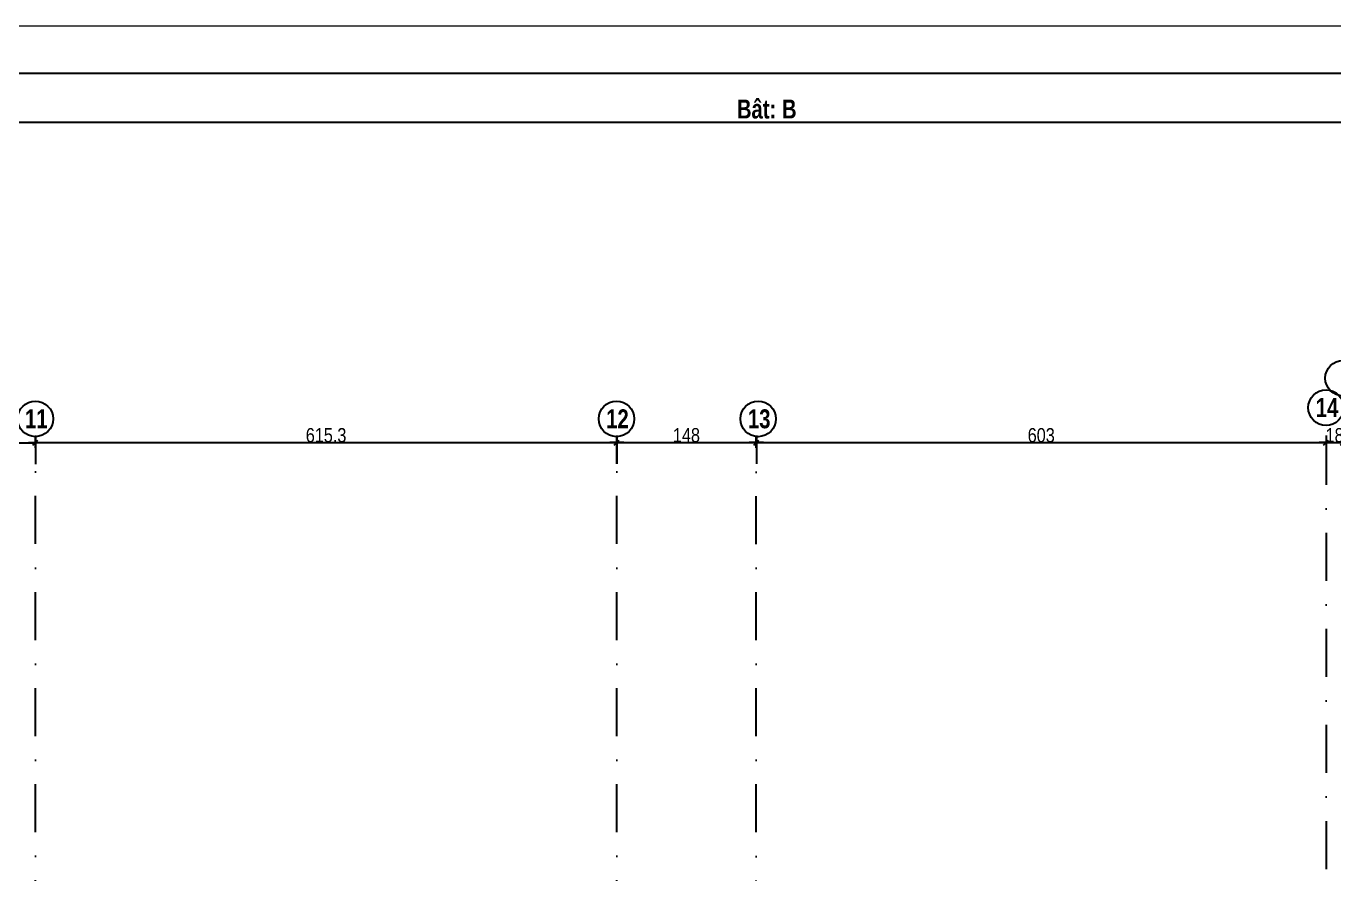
# Model space of a CAD drawing. Header units: millimetres. Extents: x 11663 to 22207, y 4553 to 8762.
# Drawn here: x 17420 to 18804, y 7856 to 8753 of the extents above; entities that cross this region are included whole.
import ezdxf

# ---------------------------------------------------------------- set-up
doc = ezdxf.new("R2010")
doc.units = ezdxf.units.MM
doc.linetypes.add('TIRETPTX2', pattern=[50.8, 25.4, -12.7, 0, -12.7])
for name, color, linetype in [('01_cote_gen', 4, 'Continuous'), ('01_linteaux', 2, 'Continuous'), ('01_texte', 230, 'Continuous'), ('AA_COTES', 2, 'Continuous')]:
    doc.layers.add(name, color=color, linetype=linetype)
doc.layers.add('01_murs_coup', color=5, linetype='Continuous', lineweight=60)
doc.styles.add('impact', font='impact.ttf')
doc.styles.add('STYLE2', font='ARIALN.TTF')
doc.dimstyles.new('JB50', dxfattribs={"dimscale": 0.1, "dimtxt": 150, "dimasz": 15, "dimexe": 0.1, "dimexo": 0.1, "dimgap": 0.09, "dimtad": 1, "dimdec": 1, "dimdsep": 46, "dimtxsty": 'STYLE2', "dimblk1": 'BOND_G', "dimblk2": 'BOND_D', "dimsah": 1, "dimcen": 1.5, "dimdle": 0.01, "dimse1": 1, "dimse2": 1, "dimclrd": 4, "dimclre": 2, "dimclrt": 6, "dimazin": 2, "dimtfac": 2.333333, "dimtdec": 1, "dimtix": 1, "dimtmove": 2, "dimatfit": 3, "dimldrblk": 'BOND_G', "dimfxl": 1, "dimtolj": 1, "dimtzin": 0, "dimarcsym": 0})

# ---------------------------------------------------------------- blocks, each defined once
blk = doc.blocks.new('BOND_G')
at = {"layer": 'AA_COTES', "color": 0}
for p, q in [((0, -5), (0, 15)), ((5, 0), (-5, 0)), ((1.77, 1.77), (-1.77, -1.77))]:
    blk.add_line(p, q, dxfattribs=at)
blk = doc.blocks.new('BOND_D')
at = {"layer": 'AA_COTES', "color": 0}
for p, q in [((5, 0), (-5, 0)), ((-1.77, -1.77), (1.77, 1.77)), ((0, 5), (0, -15))]:
    blk.add_line(p, q, dxfattribs=at)
blk = doc.blocks.new('*D13')
at = {"layer": '01_cote_gen', "color": 4, "lineweight": -2, "transparency": 16777216}
blk.add_line((17151.2, 8312.5), (17428.2, 8312.5), dxfattribs=at)
at = {"layer": 'Defpoints', "color": 0, "transparency": 16777216}
for p in [(17149.7, 8312.5), (17429.7, 8312.5), (17429.7, 8312.5)]:
    blk.add_point(p, dxfattribs=at)
at = {"layer": '01_cote_gen', "color": 4, "lineweight": -2, "transparency": 16777216, "xscale": 1.5, "yscale": 1.5, "zscale": 1.5, "rotation": 180}
blk.add_blockref('BOND_G', (17149.7, 8312.5), dxfattribs=at)
at = {"layer": '01_cote_gen', "color": 4, "lineweight": -2, "transparency": 16777216, "xscale": 1.5, "yscale": 1.5, "zscale": 1.5}
blk.add_blockref('BOND_D', (17429.7, 8312.5), dxfattribs=at)
at = {"layer": '01_cote_gen', "color": 6, "transparency": 16777216, "insert": (17289.7, 8320.2), "char_height": 15, "attachment_point": 5, "style": 'STYLE2'}
blk.add_mtext('\\A1;280', dxfattribs=at)
blk = doc.blocks.new('*D14')
at = {"layer": '01_cote_gen', "color": 4, "lineweight": -2, "transparency": 16777216}
blk.add_line((17431.2, 8312.7), (18043.5, 8312.7), dxfattribs=at)
at = {"layer": 'Defpoints', "color": 0, "transparency": 16777216}
for p in [(17429.7, 8312.7), (18045, 8312.7), (18045, 7915.4)]:
    blk.add_point(p, dxfattribs=at)
at = {"layer": '01_cote_gen', "color": 4, "lineweight": -2, "transparency": 16777216, "xscale": 1.5, "yscale": 1.5, "zscale": 1.5, "rotation": 180}
blk.add_blockref('BOND_G', (17429.7, 8312.7), dxfattribs=at)
at = {"layer": '01_cote_gen', "color": 4, "lineweight": -2, "transparency": 16777216, "xscale": 1.5, "yscale": 1.5, "zscale": 1.5}
blk.add_blockref('BOND_D', (18045, 8312.7), dxfattribs=at)
at = {"layer": '01_cote_gen', "color": 6, "transparency": 16777216, "insert": (17737.3, 8320.4), "char_height": 15, "attachment_point": 5, "style": 'STYLE2'}
blk.add_mtext('\\A1;615.3', dxfattribs=at)
blk = doc.blocks.new('*D15')
at = {"layer": '01_cote_gen', "color": 4, "lineweight": -2, "transparency": 16777216}
blk.add_line((18046.2, 8312.7), (18191.2, 8312.7), dxfattribs=at)
at = {"layer": 'Defpoints', "color": 0, "transparency": 16777216}
for p in [(18044.7, 8310), (18192.7, 8312.7), (18192.7, 8300.5)]:
    blk.add_point(p, dxfattribs=at)
at = {"layer": '01_cote_gen', "color": 4, "lineweight": -2, "transparency": 16777216, "xscale": 1.5, "yscale": 1.5, "zscale": 1.5, "rotation": 180}
blk.add_blockref('BOND_G', (18044.7, 8312.7), dxfattribs=at)
at = {"layer": '01_cote_gen', "color": 4, "lineweight": -2, "transparency": 16777216, "xscale": 1.5, "yscale": 1.5, "zscale": 1.5}
blk.add_blockref('BOND_D', (18192.7, 8312.7), dxfattribs=at)
at = {"layer": '01_cote_gen', "color": 6, "transparency": 16777216, "insert": (18118.7, 8320.4), "char_height": 15, "attachment_point": 5, "style": 'STYLE2'}
blk.add_mtext('\\A1;148', dxfattribs=at)
blk = doc.blocks.new('*D16')
at = {"layer": '01_cote_gen', "color": 4, "lineweight": -2, "transparency": 16777216}
blk.add_line((18194.2, 8312.7), (18794.2, 8312.7), dxfattribs=at)
at = {"layer": 'Defpoints', "color": 0, "transparency": 16777216}
for p in [(18795.7, 8312.7), (18192.7, 8299.4), (18795.7, 8261.6)]:
    blk.add_point(p, dxfattribs=at)
at = {"layer": '01_cote_gen', "color": 4, "lineweight": -2, "transparency": 16777216, "xscale": 1.5, "yscale": 1.5, "zscale": 1.5, "rotation": 180}
blk.add_blockref('BOND_G', (18192.7, 8312.7), dxfattribs=at)
at = {"layer": '01_cote_gen', "color": 4, "lineweight": -2, "transparency": 16777216, "xscale": 1.5, "yscale": 1.5, "zscale": 1.5}
blk.add_blockref('BOND_D', (18795.7, 8312.7), dxfattribs=at)
at = {"layer": '01_cote_gen', "color": 6, "transparency": 16777216, "insert": (18494.2, 8320.4), "char_height": 15, "attachment_point": 5, "style": 'STYLE2'}
blk.add_mtext('\\A1;603', dxfattribs=at)
blk = doc.blocks.new('*D103')
at = {"layer": '01_cote_gen', "color": 4, "lineweight": -2, "transparency": 16777216}
blk.add_line((18797.2, 8312.7), (18812.2, 8312.7), dxfattribs=at)
at = {"layer": 'Defpoints', "color": 0, "transparency": 16777216}
for p in [(18813.7, 8312.7), (18795.7, 8302.7), (18813.7, 8302.7)]:
    blk.add_point(p, dxfattribs=at)
at = {"layer": '01_cote_gen', "color": 4, "lineweight": -2, "transparency": 16777216, "xscale": 1.5, "yscale": 1.5, "zscale": 1.5, "rotation": 180}
blk.add_blockref('BOND_G', (18795.7, 8312.7), dxfattribs=at)
at = {"layer": '01_cote_gen', "color": 4, "lineweight": -2, "transparency": 16777216, "xscale": 1.5, "yscale": 1.5, "zscale": 1.5}
blk.add_blockref('BOND_D', (18813.7, 8312.7), dxfattribs=at)
at = {"layer": '01_cote_gen', "color": 6, "transparency": 16777216, "insert": (18804.7, 8320.4), "char_height": 15, "attachment_point": 5, "style": 'STYLE2'}
blk.add_mtext('\\A1;18', dxfattribs=at)

msp = doc.modelspace()

# ---------------------------------------------------------------- linework, layer by layer
at = {"layer": '01_linteaux', "linetype": 'TIRETPTX2', "ltscale": 2}
for p, q in [((17429.65, 6883.37), (17429.65, 8318.95)), ((18044.95, 6883.37), (18044.95, 8318.95)), ((18192.65, 6883.26), (18192.65, 8318.95))]:
    msp.add_line(p, q, dxfattribs=at)
msp.add_lwpolyline([(18795.65, 8318.95), (18795.65, 6883.37)], dxfattribs=at)
at = {"layer": '01_murs_coup', "linetype": 'Continuous', "lineweight": 5}
msp.add_line((22206.96, 8753.36), (11662.74, 8753.36), dxfattribs=at)
at = {"layer": '01_texte'}
for p, q in [((22156.96, 8703.36), (11712.74, 8703.36)), ((16069.65, 8651.73), (20943.61, 8651.73))]:
    msp.add_line(p, q, dxfattribs=at)
for centre in [(18813.65, 8380.88), (18795.65, 8349.68), (17429.65, 8337.75), (18044.65, 8337.75), (18194.65, 8337.75)]:
    msp.add_circle(centre, 18.81, dxfattribs=at)

# ---------------------------------------------------------------- texts
at = {"layer": '01_texte', "style": 'impact'}
msp.add_text('Bât: B', height=20, dxfattribs=at).set_placement((18172.1, 8655.65))
at = {"layer": '01_texte', "char_height": 20, "attachment_point": 1, "line_spacing_factor": 0.895453, "style": 'impact'}
for s, insert in [('14', (18784.76, 8359.78)), ('11', (17418.76, 8347.86)), ('12', (18033.76, 8347.86)), ('13', (18183.76, 8347.86))]:
    msp.add_mtext(s, dxfattribs=dict(at, insert=insert))

# ---------------------------------------------------------------- dimensions: what is measured, and where the dimension line sits
at = {"layer": '01_cote_gen'}
for base, p1, p2, picture, middle in [((17429.65, 8312.51), (17149.65, 8312.51), (17429.65, 8312.51), '*D13', (17289.65, 8320.17)), ((18044.95, 8312.71), (17429.65, 8312.71), (18044.95, 7915.35), '*D14', (17737.3, 8320.38)), ((18192.65, 8312.71), (18044.65, 8310), (18192.65, 8300.54), '*D15', (18118.65, 8320.38)), ((18795.65, 8312.71), (18192.65, 8299.42), (18795.65, 8261.57), '*D16', (18494.15, 8320.38)), ((18813.65, 8312.71), (18795.65, 8302.65), (18813.65, 8302.65), '*D103', (18804.65, 8320.38))]:
    dim = msp.add_linear_dim(base=base, p1=p1, p2=p2, dimstyle='JB50', dxfattribs=at)
    dim.commit()
    dim.dimension.update_dxf_attribs({"geometry": picture, "text_midpoint": middle})

doc.saveas('drawing.dxf')
